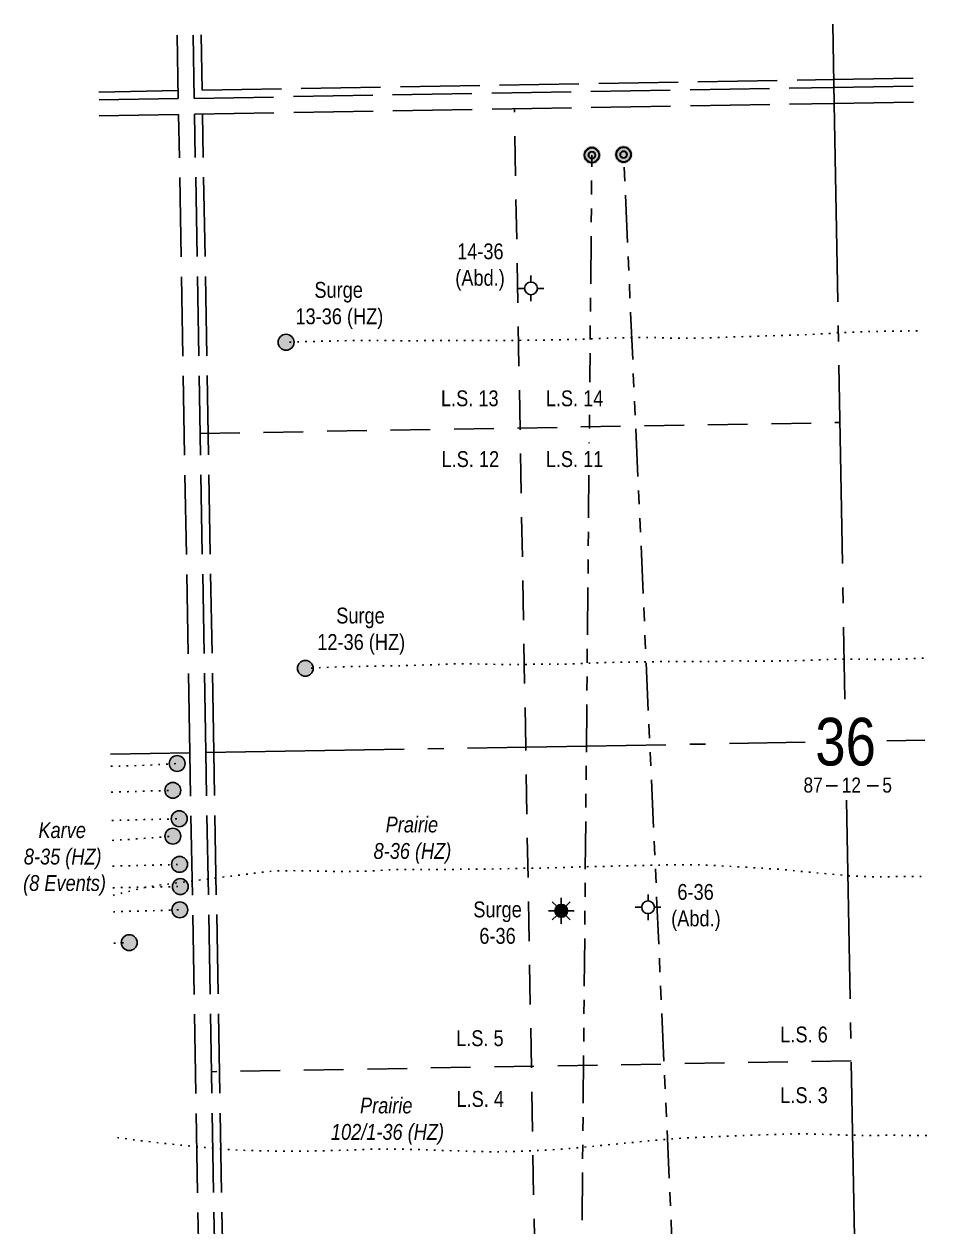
# Model space of a CAD drawing. Extents: x 570482 to 581403, y 6264409 to 6273171.
# Drawn here: x 579191 to 579763, y 6272314 to 6273072 of the extents above; entities that cross this region are included whole.
import ezdxf
from ezdxf.enums import TextEntityAlignment as Align

# ---------------------------------------------------------------- set-up
doc = ezdxf.new("R2010")
doc.units = 0
doc.header["$LTSCALE"] = 5
for name, pattern in [('foc-DOT', [1, 0.2, -0.8]), ('foc-DRILLPATH', [14.75, 6, -1.75, 1.75, -1.75, 1.75, -1.75]), ('foc-LSD', [8, 5, -3]), ('foc-QUARTERLINE', [33, 25, -3, 2, -3]), ('foc-UNSURVEYED', [12.5, 10, -2.5])]:
    doc.linetypes.add(name, pattern=pattern)
for name, color, linetype in [('10', 1, 'Continuous'), ('9', 3, 'Continuous'), ('ABADATA-DRILL', 8, 'foc-DOT'), ('ABADATA-DRILL-T', 8, 'Continuous'), ('DETAIL-HZ-Existing', 8, 'foc-DOT'), ('DRILL-T', 8, 'Continuous'), ('L-MON', 1, 'Continuous'), ('L-QSEC', 8, 'foc-QUARTERLINE'), ('L-SECLBL', 7, 'Continuous'), ('L-SECTION-LSD', 7, 'foc-LSD'), ('L-USEC', 7, 'foc-UNSURVEYED'), ('P-PDRILLPATH', 12, 'foc-DRILLPATH')]:
    doc.layers.add(name, color=color, linetype=linetype)
doc.styles.add('100L', font='ARIALN.TTF', dxfattribs={"height": 11})
doc.styles.add('80L', font='ARIALN.TTF', dxfattribs={"height": 10})
doc.styles.add('SIMPLEX', font='ARIALN.TTF')

# ---------------------------------------------------------------- blocks, each defined once
blk = doc.blocks.new('plbh')
at = {"layer": 'L-MON'}
h = blk.add_hatch(color=255, dxfattribs=at)
h.dxf.hatch_style = 1
edge = h.paths.add_edge_path()
edge.add_arc((0, 0), 1.16, 0, 360)
h = blk.add_hatch(color=256, dxfattribs=at)
h.dxf.hatch_style = 1
h.paths.add_polyline_path([(-0.96, 0, 1), (0.96, 0, 1)])
h.paths.add_polyline_path([(0.91, 0, -1), (-0.91, 0, -1)], flags=16)
h.paths.add_polyline_path([(0.45, 0, -1), (-0.45, 0, -1)], flags=0)
h = blk.add_hatch(color=256, dxfattribs=at)
h.dxf.hatch_style = 1
h.paths.add_polyline_path([(-0.45, 0, 1), (0.45, 0, 1)])
h.paths.add_polyline_path([(0.4, 0, -1), (-0.4, 0, -1)], flags=16)
at = {"layer": 'L-MON', "color": 240}
for radius in [0.96, 0.91, 0.45, 0.4]:
    blk.add_circle((0, 0), radius, dxfattribs=at)
blk = doc.blocks.new('L-SECLBL')
at = {"layer": '9', "color": 7}
for p, q in [((-5.08, -27.83), (-12.29, -27.83)), ((20.7, -27.83), (13.5, -27.83))]:
    blk.add_line(p, q, dxfattribs=at)
at = {"layer": '10', "color": 2, "style": 'SIMPLEX'}
blk.add_attdef('SEC', text='', height=30, dxfattribs=at).set_placement((0, 0), align=Align.MIDDLE)
at = {"layer": '10', "color": 5, "style": '80L'}
blk.add_attdef('TWP', text='', height=9.5, dxfattribs=at).set_placement((-14.43, -27.37), align=Align.MIDDLE_RIGHT)
blk.add_attdef('RGE', text='', height=9.5, dxfattribs=at).set_placement((3.62, -27.37), align=Align.MIDDLE_CENTER)
blk.add_attdef('MER', text='', height=9.5, dxfattribs=at).set_placement((23.17, -27.37), align=Align.MIDDLE_LEFT)
blk = doc.blocks.new('BH-Existing')
at = {"layer": 'ABADATA-DRILL-T'}
h = blk.add_hatch(color=256, dxfattribs=at)
h.dxf.hatch_style = 1
edge = h.paths.add_edge_path()
edge.add_arc((0, 0), 0.5, 0, 360)
blk.add_circle((0, 0), 0.5, dxfattribs=at)
blk = doc.blocks.new('GABD')
for p, q in [((0, 0.81), (0, 1.62)), ((-0.81, 0), (-1.62, 0)), ((1.62, 0), (0.81, 0)), ((0, -0.81), (0, -1.62))]:
    blk.add_line(p, q)
blk.add_circle((0, 0), 0.8)
blk = doc.blocks.new('GAS')
h = blk.add_hatch(color=255)
h.dxf.hatch_style = 1
edge = h.paths.add_edge_path()
edge.add_arc((0, 0), 0.9, 0, 360)
for p, q in [((0, 0.81), (0, 1.62)), ((-0.81, 0), (-1.62, 0)), ((-0.57, 0.57), (-1.14, 1.14)), ((0.57, 0.57), (1.14, 1.14)), ((1.62, 0), (0.81, 0)), ((-0.57, -0.57), (-1.14, -1.14)), ((0, -0.81), (0, -1.62)), ((1.14, -1.14), (0.57, -0.57))]:
    blk.add_line(p, q)
blk.add_circle((0, 0), 0.8)

msp = doc.modelspace()

# ---------------------------------------------------------------- linework, layer by layer
at = {"layer": 'ABADATA-DRILL', "flags": 128}
for points in [[(579753.839, 6272878.479), (579749.888, 6272878.423), (579745.074, 6272878.346), (579740.244, 6272878.298), (579735.424, 6272878.245), (579730.594, 6272878.182), (579725.765, 6272878.109), (579720.936, 6272877.986), (579716.104, 6272877.808), (579711.307, 6272877.596), (579706.481, 6272877.348), (579701.655, 6272877.061), (579696.815, 6272876.772), (579692.019, 6272876.49), (579687.173, 6272876.227), (579682.326, 6272876.009), (579677.499, 6272875.806), (579672.666, 6272875.643), (579668.982, 6272875.541), (579664.148, 6272875.438), (579659.324, 6272875.345), (579654.496, 6272875.207), (579649.683, 6272875.03), (579644.846, 6272874.857), (579640.013, 6272874.709), (579635.175, 6272874.541), (579630.338, 6272874.348), (579625.535, 6272874.17), (579620.712, 6272874.013), (579615.878, 6272873.91), (579611.018, 6272873.886), (579606.162, 6272873.883), (579601.326, 6272873.905), (579596.484, 6272873.982), (579591.686, 6272874.11), (579586.853, 6272874.222), (579582.061, 6272874.285), (579577.225, 6272874.272), (579572.396, 6272874.199), (579567.546, 6272874.131), (579562.692, 6272874.037), (579557.854, 6272873.874), (579553.017, 6272873.656), (579548.185, 6272873.463), (579543.348, 6272873.28), (579538.52, 6272873.093), (579533.682, 6272872.94), (579528.818, 6272872.846), (579523.979, 6272872.768), (579519.144, 6272872.69), (579514.31, 6272872.622), (579509.47, 6272872.569), (579504.635, 6272872.516), (579499.781, 6272872.433), (579494.926, 6272872.38), (579490.085, 6272872.371), (579485.23, 6272872.358), (579480.38, 6272872.32), (579475.549, 6272872.307), (579470.708, 6272872.309), (579465.873, 6272872.291), (579461.027, 6272872.288), (579456.171, 6272872.3), (579451.33, 6272872.337), (579446.484, 6272872.333), (579441.639, 6272872.275), (579436.789, 6272872.237), (579431.943, 6272872.239), (579427.107, 6272872.271), (579422.26, 6272872.318), (579417.403, 6272872.374), (579412.562, 6272872.426), (579407.715, 6272872.468), (579402.854, 6272872.465), (579398.015, 6272872.397), (579393.186, 6272872.279), (579388.348, 6272872.136), (579383.499, 6272872.038), (579378.669, 6272871.965), (579373.856, 6272871.847), (579369.013, 6272871.699), (579364.165, 6272871.546), (579355.853, 6272871.28)], [(579757.521, 6272672.286), (579753.56, 6272672.067), (579748.712, 6272671.879), (579743.865, 6272671.666), (579739.024, 6272671.443), (579734.185, 6272671.334), (579729.348, 6272671.367), (579724.51, 6272671.484), (579719.683, 6272671.591), (579714.85, 6272671.693), (579710.023, 6272671.73), (579705.199, 6272671.677), (579700.38, 6272671.54), (579695.557, 6272671.392), (579690.745, 6272671.204), (579685.938, 6272671.012), (579681.105, 6272670.809), (579676.268, 6272670.626), (579671.448, 6272670.558), (579666.629, 6272670.496), (579661.799, 6272670.438), (579656.968, 6272670.43), (579652.142, 6272670.442), (579647.306, 6272670.459), (579642.49, 6272670.496), (579637.674, 6272670.469), (579632.846, 6272670.321), (579628.023, 6272670.198), (579623.197, 6272670.186), (579618.371, 6272670.228), (579613.544, 6272670.25), (579608.719, 6272670.217), (579603.89, 6272670.139), (579599.049, 6272670.121), (579594.209, 6272670.108), (579589.375, 6272670.025), (579584.52, 6272669.932), (579579.676, 6272669.859), (579574.826, 6272669.831), (579569.996, 6272669.793), (579565.196, 6272669.7), (579560.383, 6272669.573), (579555.536, 6272669.385), (579550.683, 6272669.186), (579545.835, 6272669.033), (579540.993, 6272668.845), (579536.151, 6272668.622), (579531.288, 6272668.493), (579526.438, 6272668.43), (579521.583, 6272668.377), (579516.737, 6272668.379), (579511.902, 6272668.376), (579507.057, 6272668.303), (579502.208, 6272668.239), (579497.367, 6272668.211), (579492.511, 6272668.253), (579487.708, 6272668.346), (579482.856, 6272668.453), (579478.003, 6272668.554), (579473.161, 6272668.636), (579468.32, 6272668.648), (579463.46, 6272668.605), (579458.615, 6272668.552), (579453.777, 6272668.404), (579448.93, 6272668.2), (579444.077, 6272668.012), (579439.24, 6272667.834), (579434.412, 6272667.631), (579429.604, 6272667.494), (579424.774, 6272667.471), (579419.934, 6272667.433), (579415.105, 6272667.315), (579410.256, 6272667.202), (579405.422, 6272667.114), (579400.588, 6272667.031), (579395.744, 6272666.943), (579390.895, 6272666.82), (579386.062, 6272666.642), (579367.979, 6272665.838)], [(579245.383, 6272604.216), (579251.748, 6272604.261), (579258.426, 6272604.417), (579265.242, 6272604.68), (579271.973, 6272604.997), (579278.772, 6272605.371), (579287.235, 6272605.873)], [(579245.672, 6272587.841), (579249.226, 6272587.944), (579255.979, 6272588.137), (579262.651, 6272588.338), (579269.464, 6272588.526), (579276.027, 6272588.716), (579284.518, 6272588.983)], [(579245.987, 6272570.015), (579246.422, 6272570.023), (579253.211, 6272570.166), (579259.964, 6272570.333), (579266.637, 6272570.499), (579273.455, 6272570.678), (579280.023, 6272570.857), (579288.52, 6272571.08)], [(579246.209, 6272557.466), (579248.918, 6272557.614), (579255.693, 6272558.007), (579262.436, 6272558.425), (579269.099, 6272558.886), (579275.976, 6272559.405), (579284.446, 6272560.088)], [(579246.496, 6272541.183), (579249.123, 6272541.245), (579255.911, 6272541.438), (579262.664, 6272541.606), (579269.342, 6272541.772), (579276.015, 6272541.953), (579280.233, 6272542.072), (579288.725, 6272542.319)], [(579246.821, 6272522.761), (579247.213, 6272522.87), (579253.251, 6272524.501), (579259.36, 6272525.999), (579265.542, 6272527.373), (579271.817, 6272528.593), (579278.176, 6272529.535), (579284.582, 6272530.368), (579291.014, 6272531.162), (579297.461, 6272531.96), (579303.913, 6272532.749), (579310.311, 6272533.526), (579316.792, 6272534.39), (579321.138, 6272534.942), (579323.169, 6272535.173), (579327.875, 6272535.731), (579334.356, 6272536.565), (579340.842, 6272537.404), (579347.347, 6272538.048), (579353.868, 6272538.343), (579360.333, 6272538.382), (579366.871, 6272538.262), (579373.415, 6272538.122), (579379.963, 6272537.997), (579386.506, 6272537.902), (579393.042, 6272537.862), (579399.562, 6272537.917), (579406.1, 6272538.112), (579412.546, 6272538.405), (579419.071, 6272538.76), (579425.556, 6272539.069), (579432.01, 6272539.178), (579438.476, 6272539.166), (579444.937, 6272539.2), (579451.393, 6272539.204), (579457.859, 6272539.187), (579464.325, 6272539.216), (579470.86, 6272539.246), (579477.325, 6272539.28), (579483.795, 6272539.379), (579490.264, 6272539.492), (579496.707, 6272539.641), (579503.19, 6272539.8), (579509.664, 6272539.919), (579516.094, 6272540.002), (579522.557, 6272540.135), (579529.015, 6272540.349), (579535.461, 6272540.582), (579541.914, 6272540.806), (579548.377, 6272540.935), (579554.847, 6272541.033), (579561.3, 6272541.192), (579567.768, 6272541.376), (579574.301, 6272541.536), (579580.84, 6272541.661), (579587.353, 6272541.82), (579593.811, 6272541.994), (579600.275, 6272542.068), (579606.736, 6272542.076), (579613.253, 6272542.031), (579619.707, 6272541.869), (579626.168, 6272541.583), (579632.7, 6272541.238), (579639.196, 6272540.942), (579645.624, 6272540.57), (579652.068, 6272540.128), (579658.511, 6272539.727), (579665.509, 6272539.295), (579671.955, 6272538.758), (579678.452, 6272538.097), (579684.954, 6272537.466), (579691.436, 6272536.855), (579697.862, 6272536.273), (579704.308, 6272535.731), (579710.743, 6272535.205), (579717.242, 6272534.754), (579723.697, 6272534.537), (579730.163, 6272534.526), (579736.708, 6272534.586), (579743.208, 6272534.63), (579749.644, 6272534.659), (579756.104, 6272534.707), (579759.978, 6272534.721)], [(579246.736, 6272527.611), (579247.599, 6272527.637), (579254.388, 6272527.785), (579261.142, 6272527.867), (579267.822, 6272527.964), (579274.496, 6272528.065), (579280.71, 6272528.178), (579289.209, 6272528.336)], [(579247.004, 6272512.41), (579250.597, 6272512.552), (579257.345, 6272512.749), (579264.023, 6272512.895), (579270.846, 6272513.104), (579277.588, 6272513.341), (579280.411, 6272513.435), (579288.908, 6272513.698)], [(579247.352, 6272492.718), (579248.513, 6272492.756), (579257.01, 6272493.019)], [(579249.514, 6272370.257), (579251.093, 6272370.016), (579257.129, 6272369.152), (579263.198, 6272368.374), (579265.814, 6272368.065), (579269.342, 6272367.657), (579275.505, 6272366.975), (579281.752, 6272366.31), (579287.995, 6272365.64), (579291.728, 6272365.245), (579294.308, 6272364.976), (579300.665, 6272364.337), (579302.729, 6272364.139), (579307.092, 6272363.725), (579308.725, 6272363.574), (579313.558, 6272363.144), (579320.053, 6272362.653), (579326.57, 6272362.278), (579331.725, 6272362.073), (579338.259, 6272361.908), (579344.797, 6272361.798), (579351.329, 6272361.713), (579357.866, 6272361.643), (579364.412, 6272361.643), (579370.932, 6272361.728), (579377.391, 6272361.856), (579383.854, 6272362.005), (579390.312, 6272362.189), (579396.844, 6272362.429), (579403.375, 6272362.689), (579409.907, 6272362.889), (579416.437, 6272362.953), (579422.968, 6272362.948), (579429.51, 6272362.888), (579436.054, 6272362.753), (579442.593, 6272362.558), (579449.134, 6272362.318), (579455.679, 6272362.083), (579462.213, 6272361.878), (579468.743, 6272361.678), (579475.277, 6272361.498), (579481.816, 6272361.333), (579488.368, 6272361.263), (579494.902, 6272361.368), (579501.43, 6272361.578), (579507.972, 6272361.798), (579514.508, 6272362.048), (579521.044, 6272362.363), (579527.583, 6272362.758), (579534.12, 6272363.258), (579540.631, 6272363.853), (579547.135, 6272364.502), (579553.625, 6272365.172), (579560.134, 6272365.801), (579566.645, 6272366.386), (579573.155, 6272367.015), (579579.664, 6272367.705), (579586.174, 6272368.355), (579592.695, 6272368.914), (579599.217, 6272369.404), (579605.736, 6272369.829), (579612.266, 6272370.149), (579618.803, 6272370.399), (579625.344, 6272370.674), (579631.874, 6272370.994), (579638.41, 6272371.284), (579644.952, 6272371.519), (579651.494, 6272371.749), (579658.026, 6272371.979), (579664.563, 6272372.224), (579671.02, 6272372.423), (579677.56, 6272372.493), (579684.011, 6272372.461), (579690.429, 6272372.364), (579696.864, 6272372.167), (579703.329, 6272371.921), (579709.789, 6272371.719), (579716.241, 6272371.628), (579719.802, 6272371.606), (579726.338, 6272371.59), (579732.864, 6272371.62), (579739.41, 6272371.63), (579745.951, 6272371.61), (579752.497, 6272371.601), (579759.048, 6272371.596), (579762.891, 6272371.581)]]:
    msp.add_lwpolyline(points, dxfattribs=at)
at = {"layer": 'L-QSEC'}
for p, q in [((579701.294, 6273021.784), (579700.401, 6273071.755)), ((579701.294, 6273021.784), (579707.996, 6272646.458)), ((579734.543, 6272620.102), (579758.446, 6272620.511)), ((579295.222, 6272612.579), (579245.25, 6272611.733)), ((579305.276, 6272612.751), (579683.035, 6272619.22)), ((579709.135, 6272582.684), (579715.655, 6272217.53))]:
    msp.add_line(p, q, dxfattribs=at)
at = {"layer": 'L-SECTION-LSD'}
for p, q in [((579506.875, 6272616.203), (579499.735, 6273018.336)), ((579301.726, 6272813.819), (579704.884, 6272820.72)), ((579514.014, 6272214.075), (579506.875, 6272616.203)), ((579712.065, 6272418.593), (579308.828, 6272411.688))]:
    msp.add_line(p, q, dxfattribs=at)
at = {"layer": 'L-USEC'}
for p, q in [((579287.944, 6273024.77), (579287.239, 6273064.687)), ((579297.998, 6273024.942), (579297.293, 6273064.859)), ((579302.934, 6273030.052), (579302.318, 6273064.945)), ((579302.934, 6273030.052), (579701.024, 6273036.863)), ((579701.024, 6273036.863), (579750.996, 6273037.718)), ((579287.855, 6273029.794), (579237.884, 6273028.948)), ((579297.998, 6273024.942), (579701.122, 6273031.838)), ((579701.122, 6273031.838), (579751.086, 6273032.693)), ((579287.944, 6273024.77), (579237.972, 6273023.924)), ((579298.176, 6273014.888), (579701.294, 6273021.784)), ((579701.294, 6273021.784), (579751.265, 6273022.639)), ((579288.121, 6273014.716), (579238.15, 6273013.869)), ((579295.222, 6272612.579), (579288.121, 6273014.716)), ((579305.276, 6272612.756), (579298.176, 6273014.888)), ((579310.301, 6272612.837), (579303.2, 6273014.974)), ((579302.325, 6272210.447), (579295.222, 6272612.579)), ((579312.379, 6272210.625), (579305.276, 6272612.756)), ((579317.404, 6272210.706), (579310.301, 6272612.837))]:
    msp.add_line(p, q, dxfattribs=at)
at = {"layer": 'P-PDRILLPATH', "flags": 128}
for points in [[(579633.984, 6272129.27), (579541.718, 6272244.541), (579548.562, 6272989.18)], [(579638.973, 6272129.309), (579601.684, 6272245.569), (579568.551, 6272989.522)]]:
    msp.add_lwpolyline(points, dxfattribs=at)

# ---------------------------------------------------------------- block references
at = {"layer": 'ABADATA-DRILL-T'}
for name, p, xscale, yscale, zscale in [('GABD', (579510.199, 6272905.214), 4.997878399999978, 4.997878399999978, 4.997878399999978), ('BH-Existing', (579355.853, 6272871.28), 9.995756799999956, 9.995756799999956, 9.995756799999956), ('BH-Existing', (579367.979, 6272665.838), 9.995756799999956, 9.995756799999956, 9.995756799999956), ('BH-Existing', (579287.235, 6272605.873), 9.995756799999956, 9.995756799999956, 9.995756799999956), ('BH-Existing', (579284.518, 6272588.983), 9.995756799999956, 9.995756799999956, 9.995756799999956), ('BH-Existing', (579288.52, 6272571.08), 9.995756799999956, 9.995756799999956, 9.995756799999956), ('BH-Existing', (579284.446, 6272560.088), 9.995756799999956, 9.995756799999956, 9.995756799999956), ('BH-Existing', (579288.725, 6272542.319), 9.995756799999956, 9.995756799999956, 9.995756799999956), ('BH-Existing', (579289.209, 6272528.336), 9.995756799999956, 9.995756799999956, 9.995756799999956), ('GABD', (579583.962, 6272515.305), 4.997878399999978, 4.997878399999978, 4.997878399999978), ('BH-Existing', (579288.908, 6272513.698), 9.995756799999956, 9.995756799999956, 9.995756799999956), ('BH-Existing', (579257.01, 6272493.019), 9.995756799999956, 9.995756799999956, 9.995756799999956)]:
    msp.add_blockref(name, p, dxfattribs=dict(at, xscale=xscale, yscale=yscale, zscale=zscale))
at = {"layer": 'DRILL-T', "xscale": 5, "yscale": 5, "zscale": 5}
msp.add_blockref('GAS', (579529.237, 6272513.068), dxfattribs=at)
at = {"layer": 'L-MON', "xscale": 4.997878399999975, "yscale": 4.997878399999975, "zscale": 4.997878399999975}
for p in [(579548.562, 6272989.18), (579568.551, 6272989.522)]:
    msp.add_blockref('plbh', p, dxfattribs=at)
at = {"layer": 'L-SECLBL', "xscale": 0.99957568, "yscale": 0.99957568, "zscale": 0.99957568}
msp.add_blockref('L-SECLBL', (579708.474, 6272619.655), dxfattribs=at).add_auto_attribs({'SEC': '36', 'TWP': '87', 'RGE': '12', 'MER': '5'})

# ---------------------------------------------------------------- texts
at = {"layer": 'ABADATA-DRILL', "char_height": 9.99576, "attachment_point": 1, "style": '80L'}
for s, insert in [('\\pi1.5429;14-36\\P\\pi0.4008;(Abd.)', (579462.098, 6272933.543)), ('\\pi4.318;6-36\\P\\pi0.4008;(Abd.)', (579598.154, 6272529.958))]:
    msp.add_mtext_dynamic_manual_height_columns(s, width=30.59795, gutter_width=50, heights=[0], dxfattribs=dict(at, insert=insert))
at = {"layer": 'ABADATA-DRILL-T', "insert": (579186.931, 6272568.892), "char_height": 9.99147, "attachment_point": 1, "style": '80L'}
msp.add_mtext_dynamic_manual_height_columns('\\pi12.875,t72.823;{\\fArial Narrow|b0|i1|c0|p34;Karve\\P\\pi3.6806,t63.629;8-35 (HZ)\\P\\pi0.061586,tz; (8 Events)}', width=54.81045, gutter_width=50.043, heights=[0], dxfattribs=at)
at = {"layer": 'DETAIL-HZ-Existing', "char_height": 9.99576, "attachment_point": 1, "style": '80L'}
for s, width, insert in [('\\pi12.621;Surge\\P\\pi0.67526;13-36 (HZ)', 54.7794, (579361.085, 6272909.28)), ('\\pi12.621;Surge\\P\\pi0.67526;12-36 (HZ)', 54.7794, (579374.86, 6272704.091)), ('\\pi11.268;{\\fArial Narrow|b0|i1|c0|p34;Prairie\\P\\pi3.6549;8-36 (HZ)}', 54.7794, (579407.346, 6272572.438)), ('\\pi0.31548;Surge\\P\\pi4.1031;6-36', 30.16821, (579473.544, 6272518.948)), ('\\pi19.249;{\\fArial Narrow|b0|i1|c0|p34;Prairie\\P\\pi0.91388;102/1-36 (HZ)}', 70.7412, (579383.197, 6272395.439))]:
    msp.add_mtext_dynamic_manual_height_columns(s, width=width, gutter_width=50, heights=[0], dxfattribs=dict(at, insert=insert))
at = {"layer": 'L-SECTION-LSD', "attachment_point": 1, "style": '100L', "bg_fill": 3, "box_fill_scale": 1.5, "bg_fill_color": 256, "bg_fill_transparency": 0}
for s, width, insert, char_height in [('\\pi1.9036;L.S. 13', 36.83422, (579451.573, 6272840.954), 9.99576), ('\\pi2.2425;L.S. 12', 37.11172, (579451.573, 6272802.685), 9.99576), ('\\pi1.7707;L.S. 5', 30.40114, (579461.255, 6272437.804), 9.99576), ('L.S. 6', 30.48313, (579667.324, 6272440.17), 9.9958), ('L.S. 3', 30.37591, (579667.324, 6272401.901), 9.9958)]:
    msp.add_mtext_dynamic_manual_height_columns(s, width=width, gutter_width=55, heights=[0], dxfattribs=dict(at, insert=insert, char_height=char_height))

# ---------------------------------------------------------------- next in the draw order: texts
for s, width, insert, char_height in [('L.S. 14', 36.9982, (579519.504, 6272840.954), 9.9958), ('L.S. 11', 36.4495, (579519.504, 6272802.685), 9.9958), ('\\pi1.9981;L.S. 4', 30.53989, (579461.255, 6272399.536), 9.99576)]:
    msp.add_mtext_dynamic_manual_height_columns(s, width=width, gutter_width=55, heights=[0], dxfattribs=dict(at, insert=insert, char_height=char_height))

doc.saveas('drawing.dxf')
